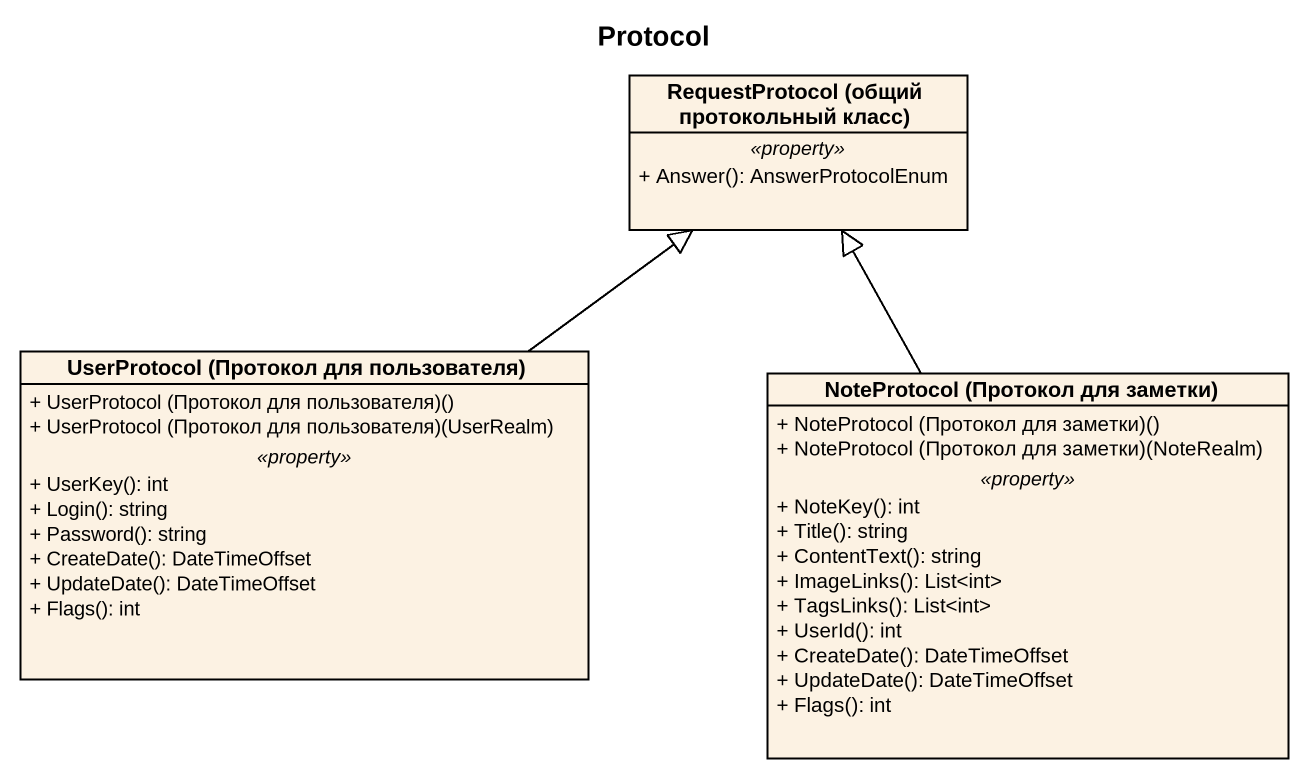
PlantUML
@startuml
title Protocol
hide circle
hide empty members
skinparam classAttributeIconSize 0
class "RequestProtocol (общий протокольный класс)" as RequestProtocol_общий {
  .. <<property>> ..
  + Answer(): AnswerProtocolEnum
}
class "UserProtocol (Протокол для пользователя)" as UserProtocol_Протокол_для {
  + UserProtocol (Протокол для пользователя)()
  + UserProtocol (Протокол для пользователя)(UserRealm)
  .. <<property>> ..
  + UserKey(): int
  + Login(): string
  + Password(): string
  + CreateDate(): DateTimeOffset
  + UpdateDate(): DateTimeOffset
  + Flags(): int
}
class "NoteProtocol (Протокол для заметки)" as NoteProtocol_Протокол_для {
  + NoteProtocol (Протокол для заметки)()
  + NoteProtocol (Протокол для заметки)(NoteRealm)
  .. <<property>> ..
  + NoteKey(): int
  + Title(): string
  + ContentText(): string
  + ImageLinks(): List<int>
  + TagsLinks(): List<int>
  + UserId(): int
  + CreateDate(): DateTimeOffset
  + UpdateDate(): DateTimeOffset
  + Flags(): int
}
UserProtocol_Протокол_для -up-|> RequestProtocol_общий
NoteProtocol_Протокол_для -up-|> RequestProtocol_общий
@enduml
